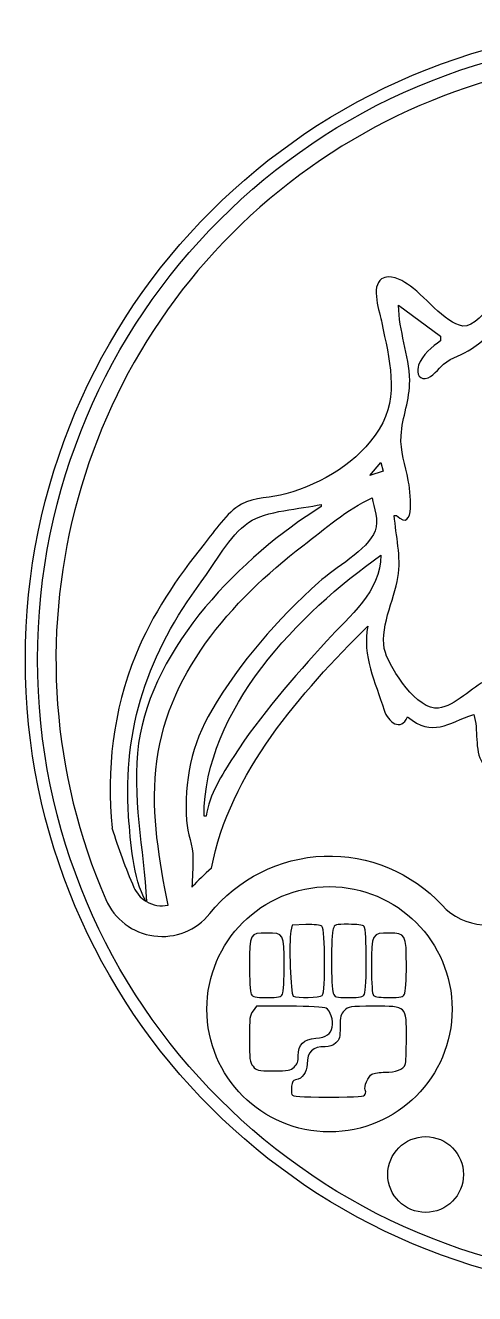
# Model space of a CAD drawing. Header units: millimetres. Extents: x -20.7 to 20.7, y -20.7 to 20.7.
# Drawn here: x -20.68 to -6.03, y -20.68 to 20.68 of the extents above; entities that cross this region are included whole.
import ezdxf

# ---------------------------------------------------------------- set-up
doc = ezdxf.new("R2010")
doc.units = ezdxf.units.MM
doc.layers.get('0').update_dxf_attribs({"linetype": 'CONTINUOUS'})

msp = doc.modelspace()

# ---------------------------------------------------------------- linework, layer by layer
for p, q in [((-8.506, 11.554), (-7.135, 10.544)), ((-8.506, 11.554), (-7.135, 10.544)), ((-8.506, 11.554), (-7.135, 10.544)), ((-8.506, 11.554), (-7.135, 10.544)), ((-8.506, 11.554), (-7.135, 10.544)), ((-8.506, 11.554), (-7.135, 10.544)), ((-8.506, 11.554), (-7.135, 10.544)), ((-8.506, 11.554), (-7.135, 10.544)), ((-7.135, 10.544), (-7.135, 10.4)), ((-7.135, 10.544), (-7.135, 10.4)), ((-7.135, 10.544), (-7.135, 10.4)), ((-7.135, 10.544), (-7.135, 10.4)), ((-7.135, 10.544), (-7.135, 10.4)), ((-7.135, 10.544), (-7.135, 10.4)), ((-7.135, 10.544), (-7.135, 10.4)), ((-7.135, 10.544), (-7.135, 10.4)), ((-11.031, 5.06), (-11.031, 4.988)), ((-11.031, 5.06), (-11.031, 4.988)), ((-11.031, 5.06), (-11.031, 4.988)), ((-11.031, 5.06), (-11.031, 4.988)), ((-11.031, 5.06), (-11.031, 4.988)), ((-11.031, 5.06), (-11.031, 4.988)), ((-11.031, 5.06), (-11.031, 4.988)), ((-11.031, 5.06), (-11.031, 4.988)), ((-8.65, 4.7), (-8.578, 4.7)), ((-8.65, 4.7), (-8.578, 4.7)), ((-8.65, 4.7), (-8.578, 4.7)), ((-8.65, 4.7), (-8.578, 4.7)), ((-8.65, 4.7), (-8.578, 4.7)), ((-8.65, 4.7), (-8.578, 4.7)), ((-8.65, 4.7), (-8.578, 4.7)), ((-8.65, 4.7), (-8.578, 4.7)), ((-14.783, -5.113), (-14.855, -5.113)), ((-14.783, -5.113), (-14.855, -5.113)), ((-14.783, -5.113), (-14.855, -5.113)), ((-14.783, -5.113), (-14.855, -5.113)), ((-14.783, -5.113), (-14.855, -5.113)), ((-14.783, -5.113), (-14.855, -5.113)), ((-14.783, -5.113), (-14.855, -5.113)), ((-14.783, -5.113), (-14.855, -5.113)), ((-11.976, -8.666), (-12.019, -8.865)), ((-11.976, -8.666), (-12.019, -8.865)), ((-11.976, -8.666), (-12.019, -8.865)), ((-11.532, -8.649), (-11.976, -8.666)), ((-11.532, -8.649), (-11.976, -8.666)), ((-11.532, -8.649), (-11.976, -8.666)), ((-13.139, -11.312), (-13.257, -11.462)), ((-13.139, -11.312), (-13.257, -11.462)), ((-13.139, -11.312), (-13.257, -11.462)), ((-12.058, -11.312), (-13.139, -11.312)), ((-12.058, -11.312), (-13.139, -11.312)), ((-12.058, -11.312), (-13.139, -11.312))]:
    msp.add_line(p, q)
msp.add_lwpolyline([(-7.091, -8.016, 0.393426), (-4.373, -8.219, -0.35083), (4.373, -8.219, 0.393426), (7.091, -8.016, -0.458612), (14.665, -8.285, 0.565024), (18.061, -7.83, 1.523453), (-18.061, -7.83, 0.565024), (-14.665, -8.285, -0.458612)], format="xyb", close=True)
msp.add_lwpolyline([(-9.011, 6.143), (-9.444, 5.998), (-9.083, 6.431)], close=True)
msp.add_lwpolyline([(-9.011, 6.143), (-9.444, 5.998), (-9.083, 6.431)], close=True)
msp.add_lwpolyline([(-9.011, 6.143), (-9.444, 5.998), (-9.083, 6.431)], close=True)
msp.add_lwpolyline([(-9.011, 6.143), (-9.444, 5.998), (-9.083, 6.431)], close=True)
msp.add_lwpolyline([(-9.011, 6.143), (-9.444, 5.998), (-9.083, 6.431)], close=True)
msp.add_lwpolyline([(-9.011, 6.143), (-9.444, 5.998), (-9.083, 6.431)], close=True)
msp.add_lwpolyline([(-9.011, 6.143), (-9.444, 5.998), (-9.083, 6.431)], close=True)
msp.add_lwpolyline([(-9.011, 6.143), (-9.444, 5.998), (-9.083, 6.431)], close=True)
for centre, radius in [((0, 0), 20.685), ((0, 0), 20.685), ((0, 0), 20.285), ((-10.762, -11.41), 4), ((-7.625, -16.8), 1.236)]:
    msp.add_circle(centre, radius)
for centre, radius, start, end in [((0, 0), 18.685, 197.1062, 203.4379), ((0, 0), 18.685, 197.1062, 203.4379), ((0, 0), 18.685, 197.1062, 203.4379), ((0, 0), 18.685, 197.1062, 203.4379), ((0, 0), 18.685, 197.1062, 203.4379), ((0, 0), 18.685, 197.1062, 203.4379), ((0, 0), 18.685, 197.1062, 203.4379), ((0, 0), 18.685, 197.1062, 203.4379), ((-10.762, -11.41), 6, 129.9176, 138.4411), ((-10.762, -11.41), 6, 129.9176, 138.4411), ((-10.762, -11.41), 6, 129.9176, 138.4411), ((-10.762, -11.41), 6, 129.9176, 138.4411), ((-10.762, -11.41), 6, 129.9176, 138.4411), ((-10.762, -11.41), 6, 129.9176, 138.4411), ((-10.762, -11.41), 6, 129.9176, 138.4411), ((-10.762, -11.41), 6, 129.9176, 138.4411), ((-16.226, -7.034), 1, 203.4379, 237.829), ((-16.226, -7.034), 1, 203.4379, 237.829), ((-16.226, -7.034), 1, 203.4379, 237.829), ((-16.226, -7.034), 1, 203.4379, 237.829), ((-16.226, -7.034), 1, 203.4379, 237.829), ((-16.226, -7.034), 1, 203.4379, 237.829), ((-16.226, -7.034), 1, 203.4379, 237.829), ((-16.226, -7.034), 1, 203.4379, 237.829), ((-16.226, -7.034), 1, 239.5561, 281.3763), ((-16.226, -7.034), 1, 239.5561, 281.3763), ((-16.226, -7.034), 1, 239.5561, 281.3763), ((-16.226, -7.034), 1, 239.5561, 281.3763), ((-16.226, -7.034), 1, 239.5561, 281.3763), ((-16.226, -7.034), 1, 239.5561, 281.3763), ((-16.226, -7.034), 1, 239.5561, 281.3763), ((-16.226, -7.034), 1, 239.5561, 281.3763)]:
    msp.add_arc(centre, radius, start, end)
for points in [[(-6.125, 10.136), (-4.921, 10.945), (-4.231, 12.344), (-3.094, 13.214)], [(-6.125, 10.136), (-4.921, 10.945), (-4.231, 12.344), (-3.094, 13.214)], [(-6.125, 10.136), (-4.921, 10.945), (-4.231, 12.344), (-3.094, 13.214)], [(-6.125, 10.136), (-4.921, 10.945), (-4.231, 12.344), (-3.094, 13.214)], [(-6.125, 10.136), (-4.921, 10.945), (-4.231, 12.344), (-3.094, 13.214)], [(-6.125, 10.136), (-4.921, 10.945), (-4.231, 12.344), (-3.094, 13.214)], [(-6.125, 10.136), (-4.921, 10.945), (-4.231, 12.344), (-3.094, 13.214)], [(-6.125, 10.136), (-4.921, 10.945), (-4.231, 12.344), (-3.094, 13.214)], [(-9.06, 12.418), (-9.426, 12.18), (-9.121, 11.314), (-9.054, 10.977)], [(-9.06, 12.418), (-9.426, 12.18), (-9.121, 11.314), (-9.054, 10.977)], [(-9.06, 12.418), (-9.426, 12.18), (-9.121, 11.314), (-9.054, 10.977)], [(-9.06, 12.418), (-9.426, 12.18), (-9.121, 11.314), (-9.054, 10.977)], [(-9.06, 12.418), (-9.426, 12.18), (-9.121, 11.314), (-9.054, 10.977)], [(-9.06, 12.418), (-9.426, 12.18), (-9.121, 11.314), (-9.054, 10.977)], [(-9.06, 12.418), (-9.426, 12.18), (-9.121, 11.314), (-9.054, 10.977)], [(-9.06, 12.418), (-9.426, 12.18), (-9.121, 11.314), (-9.054, 10.977)], [(-8.217, 12.248), (-8.438, 12.389), (-8.802, 12.586), (-9.06, 12.418)], [(-8.217, 12.248), (-8.438, 12.389), (-8.802, 12.586), (-9.06, 12.418)], [(-8.217, 12.248), (-8.438, 12.389), (-8.802, 12.586), (-9.06, 12.418)], [(-8.217, 12.248), (-8.438, 12.389), (-8.802, 12.586), (-9.06, 12.418)], [(-8.217, 12.248), (-8.438, 12.389), (-8.802, 12.586), (-9.06, 12.418)], [(-8.217, 12.248), (-8.438, 12.389), (-8.802, 12.586), (-9.06, 12.418)], [(-8.217, 12.248), (-8.438, 12.389), (-8.802, 12.586), (-9.06, 12.418)], [(-8.217, 12.248), (-8.438, 12.389), (-8.802, 12.586), (-9.06, 12.418)], [(-6.413, 10.877), (-6.993, 10.965), (-7.714, 11.927), (-8.217, 12.248)], [(-6.413, 10.877), (-6.993, 10.965), (-7.714, 11.927), (-8.217, 12.248)], [(-6.413, 10.877), (-6.993, 10.965), (-7.714, 11.927), (-8.217, 12.248)], [(-6.413, 10.877), (-6.993, 10.965), (-7.714, 11.927), (-8.217, 12.248)], [(-6.413, 10.877), (-6.993, 10.965), (-7.714, 11.927), (-8.217, 12.248)], [(-6.413, 10.877), (-6.993, 10.965), (-7.714, 11.927), (-8.217, 12.248)], [(-6.413, 10.877), (-6.993, 10.965), (-7.714, 11.927), (-8.217, 12.248)], [(-6.413, 10.877), (-6.993, 10.965), (-7.714, 11.927), (-8.217, 12.248)], [(-5.457, 11.596), (-5.656, 11.373), (-6.07, 10.825), (-6.413, 10.877)], [(-5.457, 11.596), (-5.656, 11.373), (-6.07, 10.825), (-6.413, 10.877)], [(-5.457, 11.596), (-5.656, 11.373), (-6.07, 10.825), (-6.413, 10.877)], [(-5.457, 11.596), (-5.656, 11.373), (-6.07, 10.825), (-6.413, 10.877)], [(-5.457, 11.596), (-5.656, 11.373), (-6.07, 10.825), (-6.413, 10.877)], [(-5.457, 11.596), (-5.656, 11.373), (-6.07, 10.825), (-6.413, 10.877)], [(-5.457, 11.596), (-5.656, 11.373), (-6.07, 10.825), (-6.413, 10.877)], [(-5.457, 11.596), (-5.656, 11.373), (-6.07, 10.825), (-6.413, 10.877)], [(-8.146, 9.101), (-8.165, 9.937), (-8.503, 10.723), (-8.506, 11.554)], [(-8.146, 9.101), (-8.165, 9.937), (-8.503, 10.723), (-8.506, 11.554)], [(-8.146, 9.101), (-8.165, 9.937), (-8.503, 10.723), (-8.506, 11.554)], [(-8.146, 9.101), (-8.165, 9.937), (-8.503, 10.723), (-8.506, 11.554)], [(-8.146, 9.101), (-8.165, 9.937), (-8.503, 10.723), (-8.506, 11.554)], [(-8.146, 9.101), (-8.165, 9.937), (-8.503, 10.723), (-8.506, 11.554)], [(-8.146, 9.101), (-8.165, 9.937), (-8.503, 10.723), (-8.506, 11.554)], [(-8.146, 9.101), (-8.165, 9.937), (-8.503, 10.723), (-8.506, 11.554)], [(-9.054, 10.977), (-8.822, 9.816), (-8.461, 8.607), (-9.142, 7.514)], [(-9.054, 10.977), (-8.822, 9.816), (-8.461, 8.607), (-9.142, 7.514)], [(-9.054, 10.977), (-8.822, 9.816), (-8.461, 8.607), (-9.142, 7.514)], [(-9.054, 10.977), (-8.822, 9.816), (-8.461, 8.607), (-9.142, 7.514)], [(-9.054, 10.977), (-8.822, 9.816), (-8.461, 8.607), (-9.142, 7.514)], [(-9.054, 10.977), (-8.822, 9.816), (-8.461, 8.607), (-9.142, 7.514)], [(-9.054, 10.977), (-8.822, 9.816), (-8.461, 8.607), (-9.142, 7.514)], [(-9.054, 10.977), (-8.822, 9.816), (-8.461, 8.607), (-9.142, 7.514)], [(-7.135, 10.4), (-7.412, 10.204), (-7.737, 9.936), (-7.855, 9.603)], [(-7.135, 10.4), (-7.412, 10.204), (-7.737, 9.936), (-7.855, 9.603)], [(-7.135, 10.4), (-7.412, 10.204), (-7.737, 9.936), (-7.855, 9.603)], [(-7.135, 10.4), (-7.412, 10.204), (-7.737, 9.936), (-7.855, 9.603)], [(-7.135, 10.4), (-7.412, 10.204), (-7.737, 9.936), (-7.855, 9.603)], [(-7.135, 10.4), (-7.412, 10.204), (-7.737, 9.936), (-7.855, 9.603)], [(-7.135, 10.4), (-7.412, 10.204), (-7.737, 9.936), (-7.855, 9.603)], [(-7.135, 10.4), (-7.412, 10.204), (-7.737, 9.936), (-7.855, 9.603)], [(-7.042, 9.634), (-6.766, 9.866), (-6.418, 9.939), (-6.125, 10.136)], [(-7.042, 9.634), (-6.766, 9.866), (-6.418, 9.939), (-6.125, 10.136)], [(-7.042, 9.634), (-6.766, 9.866), (-6.418, 9.939), (-6.125, 10.136)], [(-7.042, 9.634), (-6.766, 9.866), (-6.418, 9.939), (-6.125, 10.136)], [(-7.042, 9.634), (-6.766, 9.866), (-6.418, 9.939), (-6.125, 10.136)], [(-7.042, 9.634), (-6.766, 9.866), (-6.418, 9.939), (-6.125, 10.136)], [(-7.042, 9.634), (-6.766, 9.866), (-6.418, 9.939), (-6.125, 10.136)], [(-7.042, 9.634), (-6.766, 9.866), (-6.418, 9.939), (-6.125, 10.136)], [(-7.855, 9.603), (-7.917, 9.429), (-7.891, 9.134), (-7.636, 9.167)], [(-7.855, 9.603), (-7.917, 9.429), (-7.891, 9.134), (-7.636, 9.167)], [(-7.855, 9.603), (-7.917, 9.429), (-7.891, 9.134), (-7.636, 9.167)], [(-7.855, 9.603), (-7.917, 9.429), (-7.891, 9.134), (-7.636, 9.167)], [(-7.855, 9.603), (-7.917, 9.429), (-7.891, 9.134), (-7.636, 9.167)], [(-7.855, 9.603), (-7.917, 9.429), (-7.891, 9.134), (-7.636, 9.167)], [(-7.855, 9.603), (-7.917, 9.429), (-7.891, 9.134), (-7.636, 9.167)], [(-7.855, 9.603), (-7.917, 9.429), (-7.891, 9.134), (-7.636, 9.167)], [(-7.636, 9.167), (-7.39, 9.199), (-7.218, 9.487), (-7.042, 9.634)], [(-7.636, 9.167), (-7.39, 9.199), (-7.218, 9.487), (-7.042, 9.634)], [(-7.636, 9.167), (-7.39, 9.199), (-7.218, 9.487), (-7.042, 9.634)], [(-7.636, 9.167), (-7.39, 9.199), (-7.218, 9.487), (-7.042, 9.634)], [(-7.636, 9.167), (-7.39, 9.199), (-7.218, 9.487), (-7.042, 9.634)], [(-7.636, 9.167), (-7.39, 9.199), (-7.218, 9.487), (-7.042, 9.634)], [(-7.636, 9.167), (-7.39, 9.199), (-7.218, 9.487), (-7.042, 9.634)], [(-7.636, 9.167), (-7.39, 9.199), (-7.218, 9.487), (-7.042, 9.634)], [(-8.427, 7.297), (-8.391, 7.913), (-8.132, 8.474), (-8.146, 9.101)], [(-8.427, 7.297), (-8.391, 7.913), (-8.132, 8.474), (-8.146, 9.101)], [(-8.427, 7.297), (-8.391, 7.913), (-8.132, 8.474), (-8.146, 9.101)], [(-8.427, 7.297), (-8.391, 7.913), (-8.132, 8.474), (-8.146, 9.101)], [(-8.427, 7.297), (-8.391, 7.913), (-8.132, 8.474), (-8.146, 9.101)], [(-8.427, 7.297), (-8.391, 7.913), (-8.132, 8.474), (-8.146, 9.101)], [(-8.427, 7.297), (-8.391, 7.913), (-8.132, 8.474), (-8.146, 9.101)], [(-8.427, 7.297), (-8.391, 7.913), (-8.132, 8.474), (-8.146, 9.101)], [(-9.142, 7.514), (-9.825, 6.416), (-10.978, 5.761), (-12.186, 5.401)], [(-9.142, 7.514), (-9.825, 6.416), (-10.978, 5.761), (-12.186, 5.401)], [(-9.142, 7.514), (-9.825, 6.416), (-10.978, 5.761), (-12.186, 5.401)], [(-9.142, 7.514), (-9.825, 6.416), (-10.978, 5.761), (-12.186, 5.401)], [(-9.142, 7.514), (-9.825, 6.416), (-10.978, 5.761), (-12.186, 5.401)], [(-9.142, 7.514), (-9.825, 6.416), (-10.978, 5.761), (-12.186, 5.401)], [(-9.142, 7.514), (-9.825, 6.416), (-10.978, 5.761), (-12.186, 5.401)], [(-9.142, 7.514), (-9.825, 6.416), (-10.978, 5.761), (-12.186, 5.401)], [(-8.193, 5.854), (-8.292, 6.327), (-8.455, 6.808), (-8.427, 7.297)], [(-8.193, 5.854), (-8.292, 6.327), (-8.455, 6.808), (-8.427, 7.297)], [(-8.193, 5.854), (-8.292, 6.327), (-8.455, 6.808), (-8.427, 7.297)], [(-8.193, 5.854), (-8.292, 6.327), (-8.455, 6.808), (-8.427, 7.297)], [(-8.193, 5.854), (-8.292, 6.327), (-8.455, 6.808), (-8.427, 7.297)], [(-8.193, 5.854), (-8.292, 6.327), (-8.455, 6.808), (-8.427, 7.297)], [(-8.193, 5.854), (-8.292, 6.327), (-8.455, 6.808), (-8.427, 7.297)], [(-8.193, 5.854), (-8.292, 6.327), (-8.455, 6.808), (-8.427, 7.297)], [(-8.578, 4.7), (-7.932, 4.067), (-8.133, 5.566), (-8.193, 5.854)], [(-8.578, 4.7), (-7.932, 4.067), (-8.133, 5.566), (-8.193, 5.854)], [(-8.578, 4.7), (-7.932, 4.067), (-8.133, 5.566), (-8.193, 5.854)], [(-8.578, 4.7), (-7.932, 4.067), (-8.133, 5.566), (-8.193, 5.854)], [(-8.578, 4.7), (-7.932, 4.067), (-8.133, 5.566), (-8.193, 5.854)], [(-8.578, 4.7), (-7.932, 4.067), (-8.133, 5.566), (-8.193, 5.854)], [(-8.578, 4.7), (-7.932, 4.067), (-8.133, 5.566), (-8.193, 5.854)], [(-8.578, 4.7), (-7.932, 4.067), (-8.133, 5.566), (-8.193, 5.854)], [(-12.186, 5.401), (-12.63, 5.268), (-13.234, 5.302), (-13.629, 5.071)], [(-12.186, 5.401), (-12.63, 5.268), (-13.234, 5.302), (-13.629, 5.071)], [(-12.186, 5.401), (-12.63, 5.268), (-13.234, 5.302), (-13.629, 5.071)], [(-12.186, 5.401), (-12.63, 5.268), (-13.234, 5.302), (-13.629, 5.071)], [(-12.186, 5.401), (-12.63, 5.268), (-13.234, 5.302), (-13.629, 5.071)], [(-12.186, 5.401), (-12.63, 5.268), (-13.234, 5.302), (-13.629, 5.071)], [(-12.186, 5.401), (-12.63, 5.268), (-13.234, 5.302), (-13.629, 5.071)], [(-12.186, 5.401), (-12.63, 5.268), (-13.234, 5.302), (-13.629, 5.071)], [(-11.031, 4.988), (-13.634, 3.367), (-16.537, 0.425), (-16.989, -2.732)], [(-11.031, 4.988), (-13.634, 3.367), (-16.537, 0.425), (-16.989, -2.732)], [(-11.031, 4.988), (-13.634, 3.367), (-16.537, 0.425), (-16.989, -2.732)], [(-11.031, 4.988), (-13.634, 3.367), (-16.537, 0.425), (-16.989, -2.732)], [(-11.031, 4.988), (-13.634, 3.367), (-16.537, 0.425), (-16.989, -2.732)], [(-11.031, 4.988), (-13.634, 3.367), (-16.537, 0.425), (-16.989, -2.732)], [(-11.031, 4.988), (-13.634, 3.367), (-16.537, 0.425), (-16.989, -2.732)], [(-11.031, 4.988), (-13.634, 3.367), (-16.537, 0.425), (-16.989, -2.732)], [(-13.629, 5.071), (-14.136, 4.774), (-14.496, 4.211), (-14.855, 3.762)], [(-13.629, 5.071), (-14.136, 4.774), (-14.496, 4.211), (-14.855, 3.762)], [(-13.629, 5.071), (-14.136, 4.774), (-14.496, 4.211), (-14.855, 3.762)], [(-13.629, 5.071), (-14.136, 4.774), (-14.496, 4.211), (-14.855, 3.762)], [(-13.629, 5.071), (-14.136, 4.774), (-14.496, 4.211), (-14.855, 3.762)], [(-13.629, 5.071), (-14.136, 4.774), (-14.496, 4.211), (-14.855, 3.762)], [(-13.629, 5.071), (-14.136, 4.774), (-14.496, 4.211), (-14.855, 3.762)], [(-13.629, 5.071), (-14.136, 4.774), (-14.496, 4.211), (-14.855, 3.762)], [(-13.4, 4.473), (-12.835, 4.862), (-11.707, 4.905), (-11.031, 5.06)], [(-13.4, 4.473), (-12.835, 4.862), (-11.707, 4.905), (-11.031, 5.06)], [(-13.4, 4.473), (-12.835, 4.862), (-11.707, 4.905), (-11.031, 5.06)], [(-13.4, 4.473), (-12.835, 4.862), (-11.707, 4.905), (-11.031, 5.06)], [(-13.4, 4.473), (-12.835, 4.862), (-11.707, 4.905), (-11.031, 5.06)], [(-13.4, 4.473), (-12.835, 4.862), (-11.707, 4.905), (-11.031, 5.06)], [(-13.4, 4.473), (-12.835, 4.862), (-11.707, 4.905), (-11.031, 5.06)], [(-13.4, 4.473), (-12.835, 4.862), (-11.707, 4.905), (-11.031, 5.06)], [(-11.629, 3.713), (-10.92, 4.259), (-10.185, 4.896), (-9.372, 5.277)], [(-11.629, 3.713), (-10.92, 4.259), (-10.185, 4.896), (-9.372, 5.277)], [(-11.629, 3.713), (-10.92, 4.259), (-10.185, 4.896), (-9.372, 5.277)], [(-11.629, 3.713), (-10.92, 4.259), (-10.185, 4.896), (-9.372, 5.277)], [(-11.629, 3.713), (-10.92, 4.259), (-10.185, 4.896), (-9.372, 5.277)], [(-11.629, 3.713), (-10.92, 4.259), (-10.185, 4.896), (-9.372, 5.277)], [(-11.629, 3.713), (-10.92, 4.259), (-10.185, 4.896), (-9.372, 5.277)], [(-11.629, 3.713), (-10.92, 4.259), (-10.185, 4.896), (-9.372, 5.277)], [(-9.372, 5.277), (-9.309, 4.955), (-9.145, 4.522), (-9.271, 4.201)], [(-9.372, 5.277), (-9.309, 4.955), (-9.145, 4.522), (-9.271, 4.201)], [(-9.372, 5.277), (-9.309, 4.955), (-9.145, 4.522), (-9.271, 4.201)], [(-9.372, 5.277), (-9.309, 4.955), (-9.145, 4.522), (-9.271, 4.201)], [(-9.372, 5.277), (-9.309, 4.955), (-9.145, 4.522), (-9.271, 4.201)], [(-9.372, 5.277), (-9.309, 4.955), (-9.145, 4.522), (-9.271, 4.201)], [(-9.372, 5.277), (-9.309, 4.955), (-9.145, 4.522), (-9.271, 4.201)], [(-9.372, 5.277), (-9.309, 4.955), (-9.145, 4.522), (-9.271, 4.201)], [(-8.529, 2.679), (-8.417, 3.365), (-8.596, 4.024), (-8.65, 4.7)], [(-8.529, 2.679), (-8.417, 3.365), (-8.596, 4.024), (-8.65, 4.7)], [(-8.529, 2.679), (-8.417, 3.365), (-8.596, 4.024), (-8.65, 4.7)], [(-8.529, 2.679), (-8.417, 3.365), (-8.596, 4.024), (-8.65, 4.7)], [(-8.529, 2.679), (-8.417, 3.365), (-8.596, 4.024), (-8.65, 4.7)], [(-8.529, 2.679), (-8.417, 3.365), (-8.596, 4.024), (-8.65, 4.7)], [(-8.529, 2.679), (-8.417, 3.365), (-8.596, 4.024), (-8.65, 4.7)], [(-8.529, 2.679), (-8.417, 3.365), (-8.596, 4.024), (-8.65, 4.7)], [(-14.944, 2.535), (-14.48, 3.15), (-14.041, 4.031), (-13.4, 4.473)], [(-14.944, 2.535), (-14.48, 3.15), (-14.041, 4.031), (-13.4, 4.473)], [(-14.944, 2.535), (-14.48, 3.15), (-14.041, 4.031), (-13.4, 4.473)], [(-14.944, 2.535), (-14.48, 3.15), (-14.041, 4.031), (-13.4, 4.473)], [(-14.944, 2.535), (-14.48, 3.15), (-14.041, 4.031), (-13.4, 4.473)], [(-14.944, 2.535), (-14.48, 3.15), (-14.041, 4.031), (-13.4, 4.473)], [(-14.944, 2.535), (-14.48, 3.15), (-14.041, 4.031), (-13.4, 4.473)], [(-14.944, 2.535), (-14.48, 3.15), (-14.041, 4.031), (-13.4, 4.473)], [(-9.271, 4.201), (-9.519, 3.566), (-10.609, 2.977), (-11.109, 2.525)], [(-9.271, 4.201), (-9.519, 3.566), (-10.609, 2.977), (-11.109, 2.525)], [(-9.271, 4.201), (-9.519, 3.566), (-10.609, 2.977), (-11.109, 2.525)], [(-9.271, 4.201), (-9.519, 3.566), (-10.609, 2.977), (-11.109, 2.525)], [(-9.271, 4.201), (-9.519, 3.566), (-10.609, 2.977), (-11.109, 2.525)], [(-9.271, 4.201), (-9.519, 3.566), (-10.609, 2.977), (-11.109, 2.525)], [(-9.271, 4.201), (-9.519, 3.566), (-10.609, 2.977), (-11.109, 2.525)], [(-9.271, 4.201), (-9.519, 3.566), (-10.609, 2.977), (-11.109, 2.525)], [(-14.855, 3.762), (-15.722, 2.678), (-16.561, 1.449), (-17.085, 0.154)], [(-14.855, 3.762), (-15.722, 2.678), (-16.561, 1.449), (-17.085, 0.154)], [(-14.855, 3.762), (-15.722, 2.678), (-16.561, 1.449), (-17.085, 0.154)], [(-14.855, 3.762), (-15.722, 2.678), (-16.561, 1.449), (-17.085, 0.154)], [(-14.855, 3.762), (-15.722, 2.678), (-16.561, 1.449), (-17.085, 0.154)], [(-14.855, 3.762), (-15.722, 2.678), (-16.561, 1.449), (-17.085, 0.154)], [(-14.855, 3.762), (-15.722, 2.678), (-16.561, 1.449), (-17.085, 0.154)], [(-14.855, 3.762), (-15.722, 2.678), (-16.561, 1.449), (-17.085, 0.154)], [(-16.43, -3.598), (-16.136, -0.517), (-13.989, 1.897), (-11.629, 3.713)], [(-16.43, -3.598), (-16.136, -0.517), (-13.989, 1.897), (-11.629, 3.713)], [(-16.43, -3.598), (-16.136, -0.517), (-13.989, 1.897), (-11.629, 3.713)], [(-16.43, -3.598), (-16.136, -0.517), (-13.989, 1.897), (-11.629, 3.713)], [(-16.43, -3.598), (-16.136, -0.517), (-13.989, 1.897), (-11.629, 3.713)], [(-16.43, -3.598), (-16.136, -0.517), (-13.989, 1.897), (-11.629, 3.713)], [(-16.43, -3.598), (-16.136, -0.517), (-13.989, 1.897), (-11.629, 3.713)], [(-16.43, -3.598), (-16.136, -0.517), (-13.989, 1.897), (-11.629, 3.713)], [(-14.855, -5.113), (-14.855, -1.654), (-11.751, 1.529), (-9.083, 3.401)], [(-14.855, -5.113), (-14.855, -1.654), (-11.751, 1.529), (-9.083, 3.401)], [(-14.855, -5.113), (-14.855, -1.654), (-11.751, 1.529), (-9.083, 3.401)], [(-14.855, -5.113), (-14.855, -1.654), (-11.751, 1.529), (-9.083, 3.401)], [(-14.855, -5.113), (-14.855, -1.654), (-11.751, 1.529), (-9.083, 3.401)], [(-14.855, -5.113), (-14.855, -1.654), (-11.751, 1.529), (-9.083, 3.401)], [(-14.855, -5.113), (-14.855, -1.654), (-11.751, 1.529), (-9.083, 3.401)], [(-14.855, -5.113), (-14.855, -1.654), (-11.751, 1.529), (-9.083, 3.401)], [(-9.083, 3.401), (-9.086, 2.217), (-10.11, 1.423), (-10.85, 0.607)], [(-9.083, 3.401), (-9.086, 2.217), (-10.11, 1.423), (-10.85, 0.607)], [(-9.083, 3.401), (-9.086, 2.217), (-10.11, 1.423), (-10.85, 0.607)], [(-9.083, 3.401), (-9.086, 2.217), (-10.11, 1.423), (-10.85, 0.607)], [(-9.083, 3.401), (-9.086, 2.217), (-10.11, 1.423), (-10.85, 0.607)], [(-9.083, 3.401), (-9.086, 2.217), (-10.11, 1.423), (-10.85, 0.607)], [(-9.083, 3.401), (-9.086, 2.217), (-10.11, 1.423), (-10.85, 0.607)], [(-9.083, 3.401), (-9.086, 2.217), (-10.11, 1.423), (-10.85, 0.607)], [(-17.315, -5.113), (-17.515, -2.252), (-16.676, 0.238), (-14.944, 2.535)], [(-17.315, -5.113), (-17.515, -2.252), (-16.676, 0.238), (-14.944, 2.535)], [(-17.315, -5.113), (-17.515, -2.252), (-16.676, 0.238), (-14.944, 2.535)], [(-17.315, -5.113), (-17.515, -2.252), (-16.676, 0.238), (-14.944, 2.535)], [(-17.315, -5.113), (-17.515, -2.252), (-16.676, 0.238), (-14.944, 2.535)], [(-17.315, -5.113), (-17.515, -2.252), (-16.676, 0.238), (-14.944, 2.535)], [(-17.315, -5.113), (-17.515, -2.252), (-16.676, 0.238), (-14.944, 2.535)], [(-17.315, -5.113), (-17.515, -2.252), (-16.676, 0.238), (-14.944, 2.535)], [(-11.109, 2.525), (-12.477, 1.287), (-13.66, -0.058), (-14.606, -1.65)], [(-11.109, 2.525), (-12.477, 1.287), (-13.66, -0.058), (-14.606, -1.65)], [(-11.109, 2.525), (-12.477, 1.287), (-13.66, -0.058), (-14.606, -1.65)], [(-11.109, 2.525), (-12.477, 1.287), (-13.66, -0.058), (-14.606, -1.65)], [(-11.109, 2.525), (-12.477, 1.287), (-13.66, -0.058), (-14.606, -1.65)], [(-11.109, 2.525), (-12.477, 1.287), (-13.66, -0.058), (-14.606, -1.65)], [(-11.109, 2.525), (-12.477, 1.287), (-13.66, -0.058), (-14.606, -1.65)], [(-11.109, 2.525), (-12.477, 1.287), (-13.66, -0.058), (-14.606, -1.65)], [(-8.94, 0.226), (-9.17, 0.934), (-8.645, 1.97), (-8.529, 2.679)], [(-8.94, 0.226), (-9.17, 0.934), (-8.645, 1.97), (-8.529, 2.679)], [(-8.94, 0.226), (-9.17, 0.934), (-8.645, 1.97), (-8.529, 2.679)], [(-8.94, 0.226), (-9.17, 0.934), (-8.645, 1.97), (-8.529, 2.679)], [(-8.94, 0.226), (-9.17, 0.934), (-8.645, 1.97), (-8.529, 2.679)], [(-8.94, 0.226), (-9.17, 0.934), (-8.645, 1.97), (-8.529, 2.679)], [(-8.94, 0.226), (-9.17, 0.934), (-8.645, 1.97), (-8.529, 2.679)], [(-8.94, 0.226), (-9.17, 0.934), (-8.645, 1.97), (-8.529, 2.679)], [(-14.612, -6.808), (-14.02, -3.68), (-11.711, -1.109), (-9.516, 1.092)], [(-14.612, -6.808), (-14.02, -3.68), (-11.711, -1.109), (-9.516, 1.092)], [(-14.612, -6.808), (-14.02, -3.68), (-11.711, -1.109), (-9.516, 1.092)], [(-14.612, -6.808), (-14.02, -3.68), (-11.711, -1.109), (-9.516, 1.092)], [(-14.612, -6.808), (-14.02, -3.68), (-11.711, -1.109), (-9.516, 1.092)], [(-14.612, -6.808), (-14.02, -3.68), (-11.711, -1.109), (-9.516, 1.092)], [(-14.612, -6.808), (-14.02, -3.68), (-11.711, -1.109), (-9.516, 1.092)], [(-14.612, -6.808), (-14.02, -3.68), (-11.711, -1.109), (-9.516, 1.092)], [(-9.516, 1.092), (-9.697, 0.114), (-9.272, -0.728), (-8.979, -1.65)], [(-9.516, 1.092), (-9.697, 0.114), (-9.272, -0.728), (-8.979, -1.65)], [(-9.516, 1.092), (-9.697, 0.114), (-9.272, -0.728), (-8.979, -1.65)], [(-9.516, 1.092), (-9.697, 0.114), (-9.272, -0.728), (-8.979, -1.65)], [(-9.516, 1.092), (-9.697, 0.114), (-9.272, -0.728), (-8.979, -1.65)], [(-9.516, 1.092), (-9.697, 0.114), (-9.272, -0.728), (-8.979, -1.65)], [(-9.516, 1.092), (-9.697, 0.114), (-9.272, -0.728), (-8.979, -1.65)], [(-9.516, 1.092), (-9.697, 0.114), (-9.272, -0.728), (-8.979, -1.65)], [(-10.85, 0.607), (-11.922, -0.575), (-13.025, -1.818), (-13.887, -3.165)], [(-10.85, 0.607), (-11.922, -0.575), (-13.025, -1.818), (-13.887, -3.165)], [(-10.85, 0.607), (-11.922, -0.575), (-13.025, -1.818), (-13.887, -3.165)], [(-10.85, 0.607), (-11.922, -0.575), (-13.025, -1.818), (-13.887, -3.165)], [(-10.85, 0.607), (-11.922, -0.575), (-13.025, -1.818), (-13.887, -3.165)], [(-10.85, 0.607), (-11.922, -0.575), (-13.025, -1.818), (-13.887, -3.165)], [(-10.85, 0.607), (-11.922, -0.575), (-13.025, -1.818), (-13.887, -3.165)], [(-10.85, 0.607), (-11.922, -0.575), (-13.025, -1.818), (-13.887, -3.165)], [(-17.085, 0.154), (-17.831, -1.687), (-18.038, -3.594), (-17.858, -5.496)], [(-17.085, 0.154), (-17.831, -1.687), (-18.038, -3.594), (-17.858, -5.496)], [(-17.085, 0.154), (-17.831, -1.687), (-18.038, -3.594), (-17.858, -5.496)], [(-17.085, 0.154), (-17.831, -1.687), (-18.038, -3.594), (-17.858, -5.496)], [(-17.085, 0.154), (-17.831, -1.687), (-18.038, -3.594), (-17.858, -5.496)], [(-17.085, 0.154), (-17.831, -1.687), (-18.038, -3.594), (-17.858, -5.496)], [(-17.085, 0.154), (-17.831, -1.687), (-18.038, -3.594), (-17.858, -5.496)], [(-17.085, 0.154), (-17.831, -1.687), (-18.038, -3.594), (-17.858, -5.496)], [(-7.207, -1.587), (-7.89, -1.671), (-8.761, -0.326), (-8.94, 0.226)], [(-7.207, -1.587), (-7.89, -1.671), (-8.761, -0.326), (-8.94, 0.226)], [(-7.207, -1.587), (-7.89, -1.671), (-8.761, -0.326), (-8.94, 0.226)], [(-7.207, -1.587), (-7.89, -1.671), (-8.761, -0.326), (-8.94, 0.226)], [(-7.207, -1.587), (-7.89, -1.671), (-8.761, -0.326), (-8.94, 0.226)], [(-7.207, -1.587), (-7.89, -1.671), (-8.761, -0.326), (-8.94, 0.226)], [(-7.207, -1.587), (-7.89, -1.671), (-8.761, -0.326), (-8.94, 0.226)], [(-7.207, -1.587), (-7.89, -1.671), (-8.761, -0.326), (-8.94, 0.226)], [(-5.62, -0.669), (-6.123, -0.9), (-6.655, -1.518), (-7.207, -1.587)], [(-5.62, -0.669), (-6.123, -0.9), (-6.655, -1.518), (-7.207, -1.587)], [(-5.62, -0.669), (-6.123, -0.9), (-6.655, -1.518), (-7.207, -1.587)], [(-5.62, -0.669), (-6.123, -0.9), (-6.655, -1.518), (-7.207, -1.587)], [(-5.62, -0.669), (-6.123, -0.9), (-6.655, -1.518), (-7.207, -1.587)], [(-5.62, -0.669), (-6.123, -0.9), (-6.655, -1.518), (-7.207, -1.587)], [(-5.62, -0.669), (-6.123, -0.9), (-6.655, -1.518), (-7.207, -1.587)], [(-5.62, -0.669), (-6.123, -0.9), (-6.655, -1.518), (-7.207, -1.587)], [(-14.606, -1.65), (-15.253, -2.738), (-15.518, -4.002), (-15.426, -5.257)], [(-14.606, -1.65), (-15.253, -2.738), (-15.518, -4.002), (-15.426, -5.257)], [(-14.606, -1.65), (-15.253, -2.738), (-15.518, -4.002), (-15.426, -5.257)], [(-14.606, -1.65), (-15.253, -2.738), (-15.518, -4.002), (-15.426, -5.257)], [(-14.606, -1.65), (-15.253, -2.738), (-15.518, -4.002), (-15.426, -5.257)], [(-14.606, -1.65), (-15.253, -2.738), (-15.518, -4.002), (-15.426, -5.257)], [(-14.606, -1.65), (-15.253, -2.738), (-15.518, -4.002), (-15.426, -5.257)], [(-14.606, -1.65), (-15.253, -2.738), (-15.518, -4.002), (-15.426, -5.257)], [(-8.979, -1.65), (-8.857, -2.032), (-8.423, -2.378), (-8.217, -1.866)], [(-8.979, -1.65), (-8.857, -2.032), (-8.423, -2.378), (-8.217, -1.866)], [(-8.979, -1.65), (-8.857, -2.032), (-8.423, -2.378), (-8.217, -1.866)], [(-8.979, -1.65), (-8.857, -2.032), (-8.423, -2.378), (-8.217, -1.866)], [(-8.979, -1.65), (-8.857, -2.032), (-8.423, -2.378), (-8.217, -1.866)], [(-8.979, -1.65), (-8.857, -2.032), (-8.423, -2.378), (-8.217, -1.866)], [(-8.979, -1.65), (-8.857, -2.032), (-8.423, -2.378), (-8.217, -1.866)], [(-8.979, -1.65), (-8.857, -2.032), (-8.423, -2.378), (-8.217, -1.866)], [(-8.217, -1.866), (-7.376, -2.555), (-6.923, -2.069), (-6.053, -1.794)], [(-8.217, -1.866), (-7.376, -2.555), (-6.923, -2.069), (-6.053, -1.794)], [(-8.217, -1.866), (-7.376, -2.555), (-6.923, -2.069), (-6.053, -1.794)], [(-8.217, -1.866), (-7.376, -2.555), (-6.923, -2.069), (-6.053, -1.794)], [(-8.217, -1.866), (-7.376, -2.555), (-6.923, -2.069), (-6.053, -1.794)], [(-8.217, -1.866), (-7.376, -2.555), (-6.923, -2.069), (-6.053, -1.794)], [(-8.217, -1.866), (-7.376, -2.555), (-6.923, -2.069), (-6.053, -1.794)], [(-8.217, -1.866), (-7.376, -2.555), (-6.923, -2.069), (-6.053, -1.794)], [(-6.053, -1.794), (-5.892, -2.281), (-6.047, -2.959), (-5.772, -3.378)], [(-6.053, -1.794), (-5.892, -2.281), (-6.047, -2.959), (-5.772, -3.378)], [(-6.053, -1.794), (-5.892, -2.281), (-6.047, -2.959), (-5.772, -3.378)], [(-6.053, -1.794), (-5.892, -2.281), (-6.047, -2.959), (-5.772, -3.378)], [(-6.053, -1.794), (-5.892, -2.281), (-6.047, -2.959), (-5.772, -3.378)], [(-6.053, -1.794), (-5.892, -2.281), (-6.047, -2.959), (-5.772, -3.378)], [(-6.053, -1.794), (-5.892, -2.281), (-6.047, -2.959), (-5.772, -3.378)], [(-6.053, -1.794), (-5.892, -2.281), (-6.047, -2.959), (-5.772, -3.378)], [(-16.989, -2.732), (-17.233, -4.439), (-16.81, -6.197), (-16.733, -7.896)], [(-16.989, -2.732), (-17.233, -4.439), (-16.81, -6.197), (-16.733, -7.896)], [(-16.989, -2.732), (-17.233, -4.439), (-16.81, -6.197), (-16.733, -7.896)], [(-16.989, -2.732), (-17.233, -4.439), (-16.81, -6.197), (-16.733, -7.896)], [(-16.989, -2.732), (-17.233, -4.439), (-16.81, -6.197), (-16.733, -7.896)], [(-16.989, -2.732), (-17.233, -4.439), (-16.81, -6.197), (-16.733, -7.896)], [(-16.989, -2.732), (-17.233, -4.439), (-16.81, -6.197), (-16.733, -7.896)], [(-16.989, -2.732), (-17.233, -4.439), (-16.81, -6.197), (-16.733, -7.896)], [(-13.887, -3.165), (-14.273, -3.767), (-14.685, -4.391), (-14.783, -5.113)], [(-13.887, -3.165), (-14.273, -3.767), (-14.685, -4.391), (-14.783, -5.113)], [(-13.887, -3.165), (-14.273, -3.767), (-14.685, -4.391), (-14.783, -5.113)], [(-13.887, -3.165), (-14.273, -3.767), (-14.685, -4.391), (-14.783, -5.113)], [(-13.887, -3.165), (-14.273, -3.767), (-14.685, -4.391), (-14.783, -5.113)], [(-13.887, -3.165), (-14.273, -3.767), (-14.685, -4.391), (-14.783, -5.113)], [(-13.887, -3.165), (-14.273, -3.767), (-14.685, -4.391), (-14.783, -5.113)], [(-13.887, -3.165), (-14.273, -3.767), (-14.685, -4.391), (-14.783, -5.113)], [(-16.029, -8.015), (-16.317, -6.551), (-16.571, -5.072), (-16.43, -3.598)], [(-16.029, -8.015), (-16.317, -6.551), (-16.571, -5.072), (-16.43, -3.598)], [(-16.029, -8.015), (-16.317, -6.551), (-16.571, -5.072), (-16.43, -3.598)], [(-16.029, -8.015), (-16.317, -6.551), (-16.571, -5.072), (-16.43, -3.598)], [(-16.029, -8.015), (-16.317, -6.551), (-16.571, -5.072), (-16.43, -3.598)], [(-16.029, -8.015), (-16.317, -6.551), (-16.571, -5.072), (-16.43, -3.598)], [(-16.029, -8.015), (-16.317, -6.551), (-16.571, -5.072), (-16.43, -3.598)], [(-16.029, -8.015), (-16.317, -6.551), (-16.571, -5.072), (-16.43, -3.598)], [(-16.758, -7.881), (-17.176, -7.143), (-17.257, -5.936), (-17.315, -5.113)], [(-16.758, -7.881), (-17.176, -7.143), (-17.257, -5.936), (-17.315, -5.113)], [(-16.758, -7.881), (-17.176, -7.143), (-17.257, -5.936), (-17.315, -5.113)], [(-16.758, -7.881), (-17.176, -7.143), (-17.257, -5.936), (-17.315, -5.113)], [(-16.758, -7.881), (-17.176, -7.143), (-17.257, -5.936), (-17.315, -5.113)], [(-16.758, -7.881), (-17.176, -7.143), (-17.257, -5.936), (-17.315, -5.113)], [(-16.758, -7.881), (-17.176, -7.143), (-17.257, -5.936), (-17.315, -5.113)], [(-16.758, -7.881), (-17.176, -7.143), (-17.257, -5.936), (-17.315, -5.113)], [(-15.426, -5.257), (-15.395, -5.674), (-15.218, -6.062), (-15.218, -6.484)], [(-15.426, -5.257), (-15.395, -5.674), (-15.218, -6.062), (-15.218, -6.484)], [(-15.426, -5.257), (-15.395, -5.674), (-15.218, -6.062), (-15.218, -6.484)], [(-15.426, -5.257), (-15.395, -5.674), (-15.218, -6.062), (-15.218, -6.484)], [(-15.426, -5.257), (-15.395, -5.674), (-15.218, -6.062), (-15.218, -6.484)], [(-15.426, -5.257), (-15.395, -5.674), (-15.218, -6.062), (-15.218, -6.484)], [(-15.426, -5.257), (-15.395, -5.674), (-15.218, -6.062), (-15.218, -6.484)], [(-15.426, -5.257), (-15.395, -5.674), (-15.218, -6.062), (-15.218, -6.484)], [(-15.218, -6.484), (-15.218, -6.798), (-15.231, -7.113), (-15.252, -7.43)], [(-15.218, -6.484), (-15.218, -6.798), (-15.231, -7.113), (-15.252, -7.43)], [(-15.218, -6.484), (-15.218, -6.798), (-15.231, -7.113), (-15.252, -7.43)], [(-15.218, -6.484), (-15.218, -6.798), (-15.231, -7.113), (-15.252, -7.43)], [(-15.218, -6.484), (-15.218, -6.798), (-15.231, -7.113), (-15.252, -7.43)], [(-15.218, -6.484), (-15.218, -6.798), (-15.231, -7.113), (-15.252, -7.43)], [(-15.218, -6.484), (-15.218, -6.798), (-15.231, -7.113), (-15.252, -7.43)], [(-15.218, -6.484), (-15.218, -6.798), (-15.231, -7.113), (-15.252, -7.43)], [(-11.008, -8.699), (-11.058, -8.658), (-11.253, -8.639), (-11.532, -8.649)], [(-11.008, -8.699), (-11.058, -8.658), (-11.253, -8.639), (-11.532, -8.649)], [(-11.008, -8.699), (-11.058, -8.658), (-11.253, -8.639), (-11.532, -8.649)], [(-10.144, -8.638), (-10.569, -8.638), (-10.592, -8.644), (-10.645, -8.784)], [(-10.144, -8.638), (-10.569, -8.638), (-10.592, -8.644), (-10.645, -8.784)], [(-10.144, -8.638), (-10.569, -8.638), (-10.592, -8.644), (-10.645, -8.784)], [(-9.63, -8.706), (-9.672, -8.665), (-9.873, -8.638), (-10.144, -8.638)], [(-9.63, -8.706), (-9.672, -8.665), (-9.873, -8.638), (-10.144, -8.638)], [(-9.63, -8.706), (-9.672, -8.665), (-9.873, -8.638), (-10.144, -8.638)], [(-12.806, -8.922), (-13.358, -8.922), (-13.375, -8.952), (-13.375, -9.954)], [(-12.806, -8.922), (-13.358, -8.922), (-13.375, -8.952), (-13.375, -9.954)], [(-12.806, -8.922), (-13.358, -8.922), (-13.375, -8.952), (-13.375, -9.954)], [(-12.237, -9.954), (-12.237, -8.952), (-12.253, -8.922), (-12.806, -8.922)], [(-12.237, -9.954), (-12.237, -8.952), (-12.253, -8.922), (-12.806, -8.922)], [(-12.237, -9.954), (-12.237, -8.952), (-12.253, -8.922), (-12.806, -8.922)], [(-12.019, -8.865), (-12.094, -9.208), (-12.032, -10.921), (-11.943, -10.977)], [(-12.019, -8.865), (-12.094, -9.208), (-12.032, -10.921), (-11.943, -10.977)], [(-12.019, -8.865), (-12.094, -9.208), (-12.032, -10.921), (-11.943, -10.977)], [(-10.996, -10.96), (-10.89, -10.853), (-10.901, -8.788), (-11.008, -8.699)], [(-10.996, -10.96), (-10.89, -10.853), (-10.901, -8.788), (-11.008, -8.699)], [(-10.996, -10.96), (-10.89, -10.853), (-10.901, -8.788), (-11.008, -8.699)], [(-10.645, -8.784), (-10.675, -8.864), (-10.7, -9.336), (-10.7, -9.833)], [(-10.645, -8.784), (-10.675, -8.864), (-10.7, -9.336), (-10.7, -9.833)], [(-10.645, -8.784), (-10.675, -8.864), (-10.7, -9.336), (-10.7, -9.833)], [(-9.621, -10.918), (-9.534, -10.756), (-9.543, -8.794), (-9.63, -8.706)], [(-9.621, -10.918), (-9.534, -10.756), (-9.543, -8.794), (-9.63, -8.706)], [(-9.621, -10.918), (-9.534, -10.756), (-9.543, -8.794), (-9.63, -8.706)], [(-8.809, -8.922), (-9.38, -8.922), (-9.391, -8.942), (-9.391, -9.995)], [(-8.809, -8.922), (-9.38, -8.922), (-9.391, -8.942), (-9.391, -9.995)], [(-8.809, -8.922), (-9.38, -8.922), (-9.391, -8.942), (-9.391, -9.995)], [(-8.253, -9.979), (-8.253, -8.973), (-8.28, -8.922), (-8.809, -8.922)], [(-8.253, -9.979), (-8.253, -8.973), (-8.28, -8.922), (-8.809, -8.922)], [(-8.253, -9.979), (-8.253, -8.973), (-8.28, -8.922), (-8.809, -8.922)], [(-10.7, -9.833), (-10.7, -10.33), (-10.675, -10.802), (-10.645, -10.882)], [(-10.7, -9.833), (-10.7, -10.33), (-10.675, -10.802), (-10.645, -10.882)], [(-10.7, -9.833), (-10.7, -10.33), (-10.675, -10.802), (-10.645, -10.882)], [(-13.375, -9.954), (-13.375, -10.434), (-13.349, -10.856), (-13.316, -10.918)], [(-13.375, -9.954), (-13.375, -10.434), (-13.349, -10.856), (-13.316, -10.918)], [(-13.375, -9.954), (-13.375, -10.434), (-13.349, -10.856), (-13.316, -10.918)], [(-12.295, -10.918), (-12.262, -10.856), (-12.237, -10.434), (-12.237, -9.954)], [(-12.295, -10.918), (-12.262, -10.856), (-12.237, -10.434), (-12.237, -9.954)], [(-12.295, -10.918), (-12.262, -10.856), (-12.237, -10.434), (-12.237, -9.954)], [(-9.391, -9.995), (-9.391, -10.616), (-9.37, -10.912), (-9.323, -10.96)], [(-9.391, -9.995), (-9.391, -10.616), (-9.37, -10.912), (-9.323, -10.96)], [(-9.391, -9.995), (-9.391, -10.616), (-9.37, -10.912), (-9.323, -10.96)], [(-8.312, -10.918), (-8.279, -10.856), (-8.253, -10.441), (-8.253, -9.979)], [(-8.312, -10.918), (-8.279, -10.856), (-8.253, -10.441), (-8.253, -9.979)], [(-8.312, -10.918), (-8.279, -10.856), (-8.253, -10.441), (-8.253, -9.979)], [(-13.316, -10.918), (-13.265, -11.012), (-13.194, -11.028), (-12.806, -11.028)], [(-13.316, -10.918), (-13.265, -11.012), (-13.194, -11.028), (-12.806, -11.028)], [(-13.316, -10.918), (-13.265, -11.012), (-13.194, -11.028), (-12.806, -11.028)], [(-12.806, -11.028), (-12.418, -11.028), (-12.346, -11.012), (-12.295, -10.918)], [(-12.806, -11.028), (-12.418, -11.028), (-12.346, -11.012), (-12.295, -10.918)], [(-12.806, -11.028), (-12.418, -11.028), (-12.346, -11.012), (-12.295, -10.918)], [(-11.943, -10.977), (-11.825, -11.052), (-11.075, -11.038), (-10.996, -10.96)], [(-11.943, -10.977), (-11.825, -11.052), (-11.075, -11.038), (-10.996, -10.96)], [(-11.943, -10.977), (-11.825, -11.052), (-11.075, -11.038), (-10.996, -10.96)], [(-10.645, -10.882), (-10.591, -11.022), (-10.57, -11.028), (-10.134, -11.028)], [(-10.645, -10.882), (-10.591, -11.022), (-10.57, -11.028), (-10.134, -11.028)], [(-10.645, -10.882), (-10.591, -11.022), (-10.57, -11.028), (-10.134, -11.028)], [(-10.134, -11.028), (-9.743, -11.028), (-9.672, -11.012), (-9.621, -10.918)], [(-10.134, -11.028), (-9.743, -11.028), (-9.672, -11.012), (-9.621, -10.918)], [(-10.134, -11.028), (-9.743, -11.028), (-9.672, -11.012), (-9.621, -10.918)], [(-9.323, -10.96), (-9.282, -11.001), (-9.081, -11.028), (-8.813, -11.028)], [(-9.323, -10.96), (-9.282, -11.001), (-9.081, -11.028), (-8.813, -11.028)], [(-9.323, -10.96), (-9.282, -11.001), (-9.081, -11.028), (-8.813, -11.028)], [(-8.813, -11.028), (-8.434, -11.028), (-8.362, -11.012), (-8.312, -10.918)], [(-8.813, -11.028), (-8.434, -11.028), (-8.362, -11.012), (-8.312, -10.918)], [(-8.813, -11.028), (-8.434, -11.028), (-8.362, -11.012), (-8.312, -10.918)], [(-13.257, -11.462), (-13.363, -11.597), (-13.375, -11.69), (-13.375, -12.365)], [(-13.257, -11.462), (-13.363, -11.597), (-13.375, -11.69), (-13.375, -12.365)], [(-13.257, -11.462), (-13.363, -11.597), (-13.375, -11.69), (-13.375, -12.365)], [(-10.872, -11.369), (-10.931, -11.337), (-11.452, -11.312), (-12.058, -11.312)], [(-10.872, -11.369), (-10.931, -11.337), (-11.452, -11.312), (-12.058, -11.312)], [(-10.872, -11.369), (-10.931, -11.337), (-11.452, -11.312), (-12.058, -11.312)], [(-10.67, -11.99), (-10.624, -11.781), (-10.734, -11.442), (-10.872, -11.369)], [(-10.67, -11.99), (-10.624, -11.781), (-10.734, -11.442), (-10.872, -11.369)], [(-10.67, -11.99), (-10.624, -11.781), (-10.734, -11.442), (-10.872, -11.369)], [(-10.276, -11.452), (-10.397, -11.573), (-10.416, -11.643), (-10.416, -11.983)], [(-10.276, -11.452), (-10.397, -11.573), (-10.416, -11.643), (-10.416, -11.983)], [(-10.276, -11.452), (-10.397, -11.573), (-10.416, -11.643), (-10.416, -11.983)], [(-9.318, -11.312), (-10.111, -11.312), (-10.141, -11.317), (-10.276, -11.452)], [(-9.318, -11.312), (-10.111, -11.312), (-10.141, -11.317), (-10.276, -11.452)], [(-9.318, -11.312), (-10.111, -11.312), (-10.141, -11.317), (-10.276, -11.452)], [(-8.253, -12.35), (-8.253, -11.284), (-8.224, -11.312), (-9.318, -11.312)], [(-8.253, -12.35), (-8.253, -11.284), (-8.224, -11.312), (-9.318, -11.312)], [(-8.253, -12.35), (-8.253, -11.284), (-8.224, -11.312), (-9.318, -11.312)], [(-11.209, -12.351), (-10.859, -12.319), (-10.723, -12.228), (-10.67, -11.99)], [(-11.209, -12.351), (-10.859, -12.319), (-10.723, -12.228), (-10.67, -11.99)], [(-11.209, -12.351), (-10.859, -12.319), (-10.723, -12.228), (-10.67, -11.99)], [(-10.416, -11.983), (-10.416, -12.326), (-10.433, -12.39), (-10.557, -12.507)], [(-10.416, -11.983), (-10.416, -12.326), (-10.433, -12.39), (-10.557, -12.507)], [(-10.416, -11.983), (-10.416, -12.326), (-10.433, -12.39), (-10.557, -12.507)], [(-13.375, -12.365), (-13.375, -13.041), (-13.363, -13.133), (-13.257, -13.268)], [(-13.375, -12.365), (-13.375, -13.041), (-13.363, -13.133), (-13.257, -13.268)], [(-13.375, -12.365), (-13.375, -13.041), (-13.363, -13.133), (-13.257, -13.268)], [(-11.781, -12.927), (-11.781, -12.564), (-11.605, -12.387), (-11.209, -12.351)], [(-11.781, -12.927), (-11.781, -12.564), (-11.605, -12.387), (-11.209, -12.351)], [(-11.781, -12.927), (-11.781, -12.564), (-11.605, -12.387), (-11.209, -12.351)], [(-8.288, -13.216), (-8.269, -13.166), (-8.253, -12.776), (-8.253, -12.35)], [(-8.288, -13.216), (-8.269, -13.166), (-8.253, -12.776), (-8.253, -12.35)], [(-8.288, -13.216), (-8.269, -13.166), (-8.253, -12.776), (-8.253, -12.35)], [(-10.905, -12.632), (-11.296, -12.617), (-11.492, -12.804), (-11.495, -13.195)], [(-10.905, -12.632), (-11.296, -12.617), (-11.492, -12.804), (-11.495, -13.195)], [(-10.905, -12.632), (-11.296, -12.617), (-11.492, -12.804), (-11.495, -13.195)], [(-10.557, -12.507), (-10.657, -12.6), (-10.76, -12.637), (-10.905, -12.632)], [(-10.557, -12.507), (-10.657, -12.6), (-10.76, -12.637), (-10.905, -12.632)], [(-10.557, -12.507), (-10.657, -12.6), (-10.76, -12.637), (-10.905, -12.632)], [(-11.913, -13.294), (-11.815, -13.202), (-11.781, -13.108), (-11.781, -12.927)], [(-11.913, -13.294), (-11.815, -13.202), (-11.781, -13.108), (-11.781, -12.927)], [(-11.913, -13.294), (-11.815, -13.202), (-11.781, -13.108), (-11.781, -12.927)], [(-11.495, -13.195), (-11.497, -13.473), (-11.639, -13.671), (-11.867, -13.711)], [(-11.495, -13.195), (-11.497, -13.473), (-11.639, -13.671), (-11.867, -13.711)], [(-11.495, -13.195), (-11.497, -13.473), (-11.639, -13.671), (-11.867, -13.711)], [(-8.943, -13.463), (-8.608, -13.466), (-8.346, -13.367), (-8.288, -13.216)], [(-8.943, -13.463), (-8.608, -13.466), (-8.346, -13.367), (-8.288, -13.216)], [(-8.943, -13.463), (-8.608, -13.466), (-8.346, -13.367), (-8.288, -13.216)], [(-13.257, -13.268), (-13.144, -13.411), (-13.115, -13.418), (-12.592, -13.418)], [(-13.257, -13.268), (-13.144, -13.411), (-13.115, -13.418), (-12.592, -13.418)], [(-13.257, -13.268), (-13.144, -13.411), (-13.115, -13.418), (-12.592, -13.418)], [(-12.592, -13.418), (-12.108, -13.418), (-12.029, -13.404), (-11.913, -13.294)], [(-12.592, -13.418), (-12.108, -13.418), (-12.029, -13.404), (-11.913, -13.294)], [(-12.592, -13.418), (-12.108, -13.418), (-12.029, -13.404), (-11.913, -13.294)], [(-9.594, -14.038), (-9.651, -13.945), (-9.501, -13.59), (-9.377, -13.524)], [(-9.594, -14.038), (-9.651, -13.945), (-9.501, -13.59), (-9.377, -13.524)], [(-9.594, -14.038), (-9.651, -13.945), (-9.501, -13.59), (-9.377, -13.524)], [(-9.377, -13.524), (-9.311, -13.489), (-9.116, -13.461), (-8.943, -13.463)], [(-9.377, -13.524), (-9.311, -13.489), (-9.116, -13.461), (-8.943, -13.463)], [(-9.377, -13.524), (-9.311, -13.489), (-9.116, -13.461), (-8.943, -13.463)], [(-11.999, -13.922), (-12.009, -14.026), (-12.003, -14.148), (-11.986, -14.192)], [(-11.999, -13.922), (-12.009, -14.026), (-12.003, -14.148), (-11.986, -14.192)], [(-11.999, -13.922), (-12.009, -14.026), (-12.003, -14.148), (-11.986, -14.192)], [(-11.867, -13.711), (-11.949, -13.726), (-11.986, -13.785), (-11.999, -13.922)], [(-11.867, -13.711), (-11.949, -13.726), (-11.986, -13.785), (-11.999, -13.922)], [(-11.867, -13.711), (-11.949, -13.726), (-11.986, -13.785), (-11.999, -13.922)], [(-9.596, -14.181), (-9.577, -14.131), (-9.576, -14.067), (-9.594, -14.038)], [(-9.596, -14.181), (-9.577, -14.131), (-9.576, -14.067), (-9.594, -14.038)], [(-9.596, -14.181), (-9.577, -14.131), (-9.576, -14.067), (-9.594, -14.038)], [(-11.986, -14.192), (-11.961, -14.257), (-11.739, -14.272), (-10.793, -14.272)], [(-11.986, -14.192), (-11.961, -14.257), (-11.739, -14.272), (-10.793, -14.272)], [(-11.986, -14.192), (-11.961, -14.257), (-11.739, -14.272), (-10.793, -14.272)], [(-10.793, -14.272), (-9.783, -14.272), (-9.626, -14.26), (-9.596, -14.181)], [(-10.793, -14.272), (-9.783, -14.272), (-9.626, -14.26), (-9.596, -14.181)], [(-10.793, -14.272), (-9.783, -14.272), (-9.626, -14.26), (-9.596, -14.181)]]:
    msp.add_open_spline(points, degree=3)

doc.saveas('drawing.dxf')
